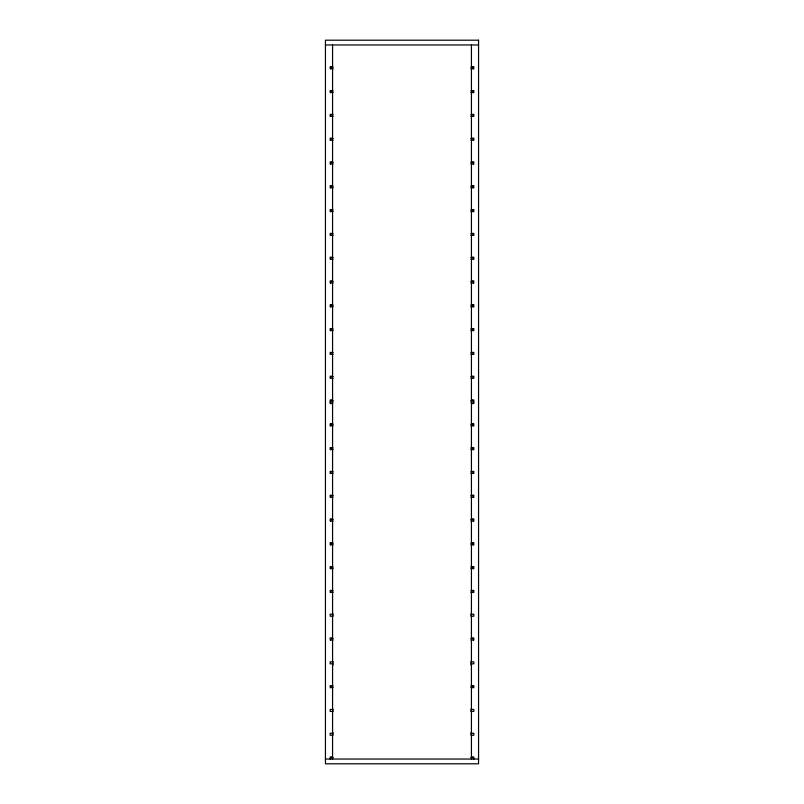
<?xml version="1.0" encoding="UTF-8"?>
<svg xmlns="http://www.w3.org/2000/svg" width="804" height="804" viewBox="0 0 804 804"><rect width="100%" height="100%" fill="white"/><g stroke="black" fill="none" stroke-linecap="round" stroke-linejoin="round"><path stroke-width="1.21" d="M325.439 44.964L478.561 44.964M332.575 66.782L330.193 66.782L330.193 68.762L333.097 68.762M471.425 66.782L473.807 66.782L473.807 68.762L470.903 68.762M333.097 67.174L330.595 67.174L330.595 68.762M470.903 67.174L473.405 67.174L473.405 68.762M332.575 90.581L330.193 90.581L330.193 92.571L333.097 92.571M471.425 90.581L473.807 90.581L473.807 92.571L470.903 92.571M333.097 90.983L330.595 90.983L330.595 92.571M470.903 90.983L473.405 90.983L473.405 92.571M332.575 114.389L330.193 114.389L330.193 116.369L333.097 116.369M471.425 114.389L473.807 114.389L473.807 116.369L470.903 116.369M333.097 114.781L330.595 114.781L330.595 116.369M470.903 114.781L473.405 114.781L473.405 116.369M332.575 138.187L330.193 138.187L330.193 140.167L333.097 140.167M471.425 138.187L473.807 138.187L473.807 140.167L470.903 140.167M333.097 138.579L330.595 138.579L330.595 140.167M470.903 138.579L473.405 138.579L473.405 140.167M332.575 161.986L330.193 161.986L330.193 163.976L333.097 163.976M471.425 161.986L473.807 161.986L473.807 163.976L470.903 163.976M333.097 162.388L330.595 162.388L330.595 163.976M470.903 162.388L473.405 162.388L473.405 163.976M332.575 185.794L330.193 185.794L330.193 187.774L333.097 187.774M471.425 185.794L473.807 185.794L473.807 187.774L470.903 187.774M333.097 186.186L330.595 186.186L330.595 187.774M470.903 186.186L473.405 186.186L473.405 187.774M332.575 209.593L330.193 209.593L330.193 211.583L333.097 211.583M471.425 209.593L473.807 209.593L473.807 211.583L470.903 211.583M333.097 209.995L330.595 209.995L330.595 211.583M470.903 209.995L473.405 209.995L473.405 211.583M332.575 233.401L330.193 233.401L330.193 235.381L333.097 235.381M471.425 233.401L473.807 233.401L473.807 235.381L470.903 235.381M333.097 233.793L330.595 233.793L330.595 235.381M470.903 233.793L473.405 233.793L473.405 235.381M332.575 257.2L330.193 257.2L330.193 259.179L333.097 259.179M471.425 257.2L473.807 257.2L473.807 259.179L470.903 259.179M333.097 257.602L330.595 257.602L330.595 259.179M470.903 257.602L473.405 257.602L473.405 259.179M332.575 281.008L330.193 281.008L330.193 282.988L333.097 282.988M471.425 281.008L473.807 281.008L473.807 282.988L470.903 282.988M333.097 281.4L330.595 281.4L330.595 282.988M470.903 281.4L473.405 281.4L473.405 282.988M332.575 304.806L330.193 304.806L330.193 306.786L333.097 306.786M471.425 304.806L473.807 304.806L473.807 306.786L470.903 306.786M333.097 305.198L330.595 305.198L330.595 306.786M470.903 305.198L473.405 305.198L473.405 306.786M332.575 328.605L330.193 328.605L330.193 330.595L333.097 330.595M471.425 328.605L473.807 328.605L473.807 330.595L470.903 330.595M333.097 329.007L330.595 329.007L330.595 330.595M470.903 329.007L473.405 329.007L473.405 330.595M332.575 352.413L330.193 352.413L330.193 354.393L333.097 354.393M471.425 352.413L473.807 352.413L473.807 354.393L470.903 354.393M333.097 352.805L330.595 352.805L330.595 354.393M470.903 352.805L473.405 352.805L473.405 354.393M332.575 376.212L330.193 376.212L330.193 378.202L333.097 378.202M471.425 376.212L473.807 376.212L473.807 378.202L470.903 378.202M333.097 376.614L330.595 376.614L330.595 378.202M470.903 376.614L473.405 376.614L473.405 378.202M332.575 400.02L330.193 400.02L330.193 403.588L332.695 403.588M471.425 400.02L473.807 400.02L473.807 403.588L471.305 403.588M333.097 400.412L330.595 400.412L330.595 402M470.903 400.412L473.405 400.412L473.405 402M330.193 402L333.097 402M470.903 402L473.807 402M332.575 423.819L330.193 423.819L330.193 425.798L333.097 425.798M471.425 423.819L473.807 423.819L473.807 425.798L470.903 425.798M333.097 424.221L330.595 424.221L330.595 425.798M470.903 424.221L473.405 424.221L473.405 425.798M332.575 447.617L330.193 447.617L330.193 449.607L333.097 449.607M471.425 447.617L473.807 447.617L473.807 449.607L470.903 449.607M333.097 448.019L330.595 448.019L330.595 449.607M470.903 448.019L473.405 448.019L473.405 449.607M332.575 471.425L330.193 471.425L330.193 473.405L333.097 473.405M471.425 471.425L473.807 471.425L473.807 473.405L470.903 473.405M333.097 471.817L330.595 471.817L330.595 473.405M470.903 471.817L473.405 471.817L473.405 473.405M332.575 495.224L330.193 495.224L330.193 497.214L333.097 497.214M471.425 495.224L473.807 495.224L473.807 497.214L470.903 497.214M333.097 495.626L330.595 495.626L330.595 497.214M470.903 495.626L473.405 495.626L473.405 497.214M332.575 519.032L330.193 519.032L330.193 521.012L333.097 521.012M471.425 519.032L473.807 519.032L473.807 521.012L470.903 521.012M333.097 519.424L330.595 519.424L330.595 521.012M470.903 519.424L473.405 519.424L473.405 521.012M332.575 542.831L330.193 542.831L330.193 544.821L333.097 544.821M471.425 542.831L473.807 542.831L473.807 544.821L470.903 544.821M333.097 543.233L330.595 543.233L330.595 544.821M470.903 543.233L473.405 543.233L473.405 544.821M332.575 566.639L330.193 566.639L330.193 568.619L333.097 568.619M471.425 566.639L473.807 566.639L473.807 568.619L470.903 568.619M333.097 567.031L330.595 567.031L330.595 568.619M470.903 567.031L473.405 567.031L473.405 568.619M332.575 590.437L330.193 590.437L330.193 592.417L333.097 592.417M471.425 590.437L473.807 590.437L473.807 592.417L470.903 592.417M333.097 590.829L330.595 590.829L330.595 592.417M470.903 590.829L473.405 590.829L473.405 592.417M332.575 614.236L330.193 614.236L330.193 616.226L332.575 616.226M471.425 614.236L473.807 614.236L473.807 616.226L471.425 616.226M332.575 638.044L330.193 638.044L330.193 640.024L333.097 640.024M471.425 638.044L473.807 638.044L473.807 640.024L470.903 640.024M333.097 638.436L330.595 638.436L330.595 640.024M470.903 638.436L473.405 638.436L473.405 640.024M332.575 661.843L330.193 661.843L330.193 663.833L332.575 663.833M471.425 661.843L473.807 661.843L473.807 663.833L471.425 663.833M332.575 685.651L330.193 685.651L330.193 687.631L333.097 687.631M471.425 685.651L473.807 685.651L473.807 687.631L470.903 687.631M333.097 686.043L330.595 686.043L330.595 687.631M470.903 686.043L473.405 686.043L473.405 687.631M332.575 709.45L330.193 709.45L330.193 711.429L332.575 711.429M471.425 709.45L473.807 709.45L473.807 711.429L471.425 711.429M332.575 733.258L330.193 733.258L330.193 735.238L332.575 735.238M471.425 733.258L473.807 733.258L473.807 735.238L471.425 735.238M332.575 757.056L330.193 757.056L330.193 759.036M471.425 757.056L473.807 757.056L473.807 759.036M333.097 757.448L330.595 757.448L330.595 759.036M470.903 757.448L473.405 757.448L473.405 759.036M325.439 759.036L478.561 759.036M471.425 44.964L471.425 759.036M471.023 613.784L471.023 616.246M471.023 661.38L471.023 665.079M471.023 709.108L471.023 711.58M471.023 732.655L471.023 735.137M332.977 613.784L332.977 616.246M332.977 661.38L332.977 665.079M332.977 709.108L332.977 711.58M332.977 732.655L332.977 735.137M332.575 44.964L332.575 759.036M478.561 40.2L325.439 40.2L325.439 763.8L478.561 763.8L478.561 40.2"/></g></svg>
